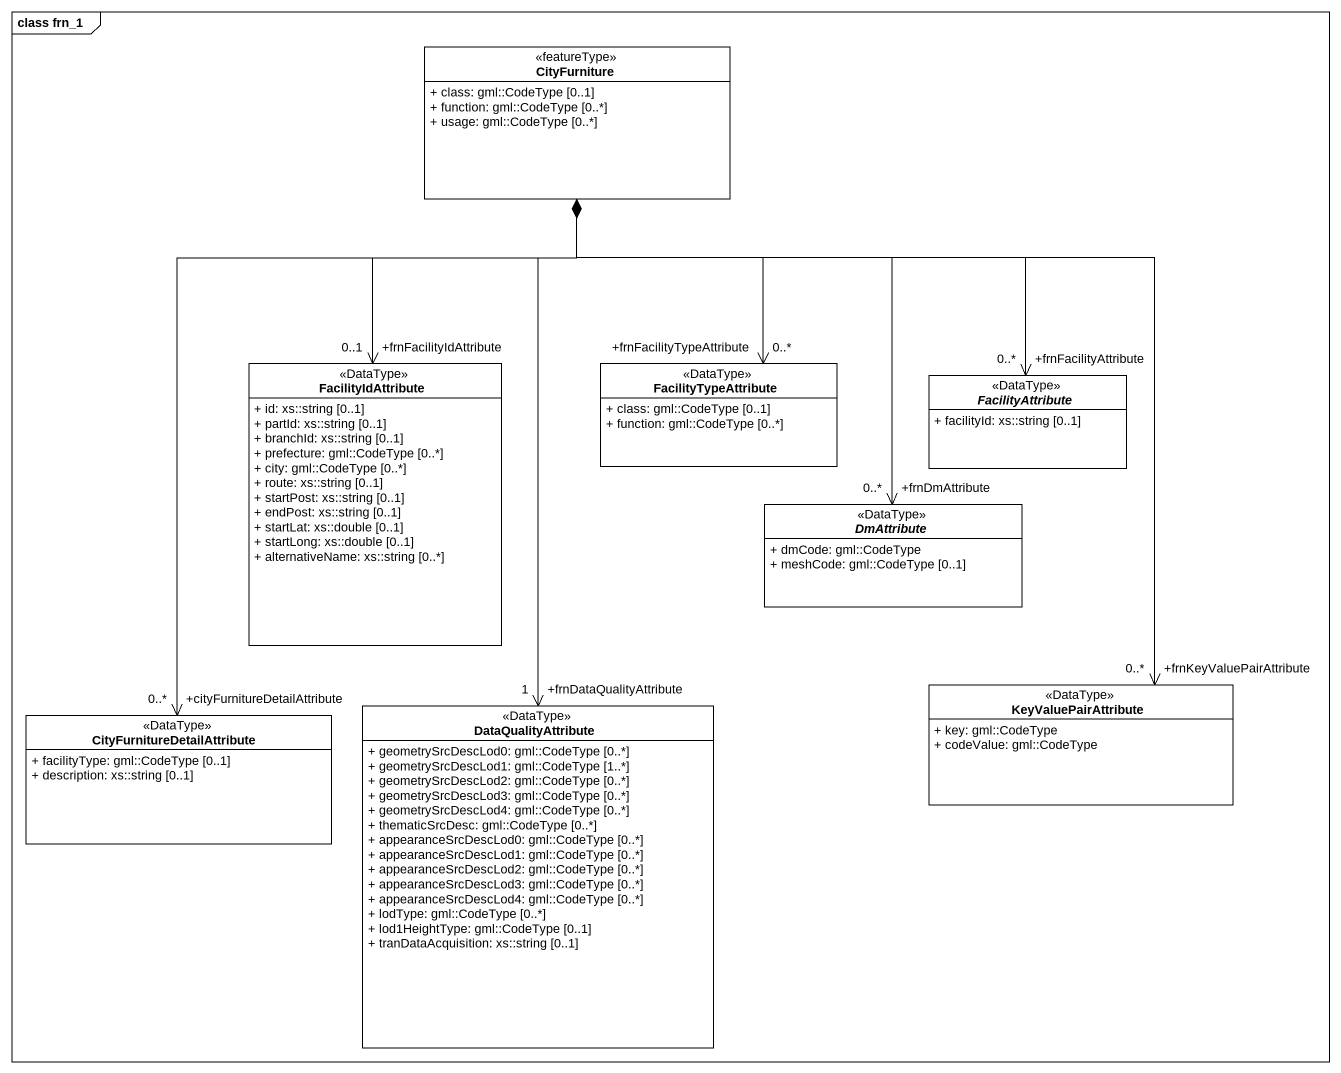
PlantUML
@startuml
mainframe class frn_1
hide circle
hide empty members
skinparam classAttributeIconSize 0
class CityFurniture <<featureType>> #FFFFFF {
  + class: gml::CodeType [0..1]
  + function: gml::CodeType [0..*]
  + usage: gml::CodeType [0..*]
}
class FacilityIdAttribute <<DataType>> #FFFFFF {
  + id: xs::string [0..1]
  + partId: xs::string [0..1]
  + branchId: xs::string [0..1]
  + prefecture: gml::CodeType [0..*]
  + city: gml::CodeType [0..*]
  + route: xs::string [0..1]
  + startPost: xs::string [0..1]
  + endPost: xs::string [0..1]
  + startLat: xs::double [0..1]
  + startLong: xs::double [0..1]
  + alternativeName: xs::string [0..*]
}
class FacilityTypeAttribute <<DataType>> #FFFFFF {
  + class: gml::CodeType [0..1]
  + function: gml::CodeType [0..*]
}
abstract class FacilityAttribute <<DataType>> #FFFFFF {
  + facilityId: xs::string [0..1]
}
abstract class DmAttribute <<DataType>> #FFFFFF {
  + dmCode: gml::CodeType
  + meshCode: gml::CodeType [0..1]
}
class CityFurnitureDetailAttribute <<DataType>> #FFFFFF {
  + facilityType: gml::CodeType [0..1]
  + description: xs::string [0..1]
}
class DataQualityAttribute <<DataType>> #FFFFFF {
  + geometrySrcDescLod0: gml::CodeType [0..*]
  + geometrySrcDescLod1: gml::CodeType [1..*]
  + geometrySrcDescLod2: gml::CodeType [0..*]
  + geometrySrcDescLod3: gml::CodeType [0..*]
  + geometrySrcDescLod4: gml::CodeType [0..*]
  + thematicSrcDesc: gml::CodeType [0..*]
  + appearanceSrcDescLod0: gml::CodeType [0..*]
  + appearanceSrcDescLod1: gml::CodeType [0..*]
  + appearanceSrcDescLod2: gml::CodeType [0..*]
  + appearanceSrcDescLod3: gml::CodeType [0..*]
  + appearanceSrcDescLod4: gml::CodeType [0..*]
  + lodType: gml::CodeType [0..*]
  + lod1HeightType: gml::CodeType [0..1]
  + tranDataAcquisition: xs::string [0..1]
}
class KeyValuePairAttribute <<DataType>> #FFFFFF {
  + key: gml::CodeType
  + codeValue: gml::CodeType
}
FacilityIdAttribute "+frnFacilityIdAttribute\n0..1" <-up-* CityFurniture
FacilityTypeAttribute "+frnFacilityTypeAttribute\n0..*" <-up-* CityFurniture
FacilityAttribute "+frnFacilityAttribute\n0..*" <-up-* CityFurniture
DmAttribute "+frnDmAttribute\n0..*" <-up-* CityFurniture
CityFurnitureDetailAttribute "+cityFurnitureDetailAttribute\n0..*" <-up-* CityFurniture
DataQualityAttribute "+frnDataQualityAttribute\n1" <-up-* CityFurniture
KeyValuePairAttribute "+frnKeyValuePairAttribute\n0..*" <-up-* CityFurniture
@enduml
